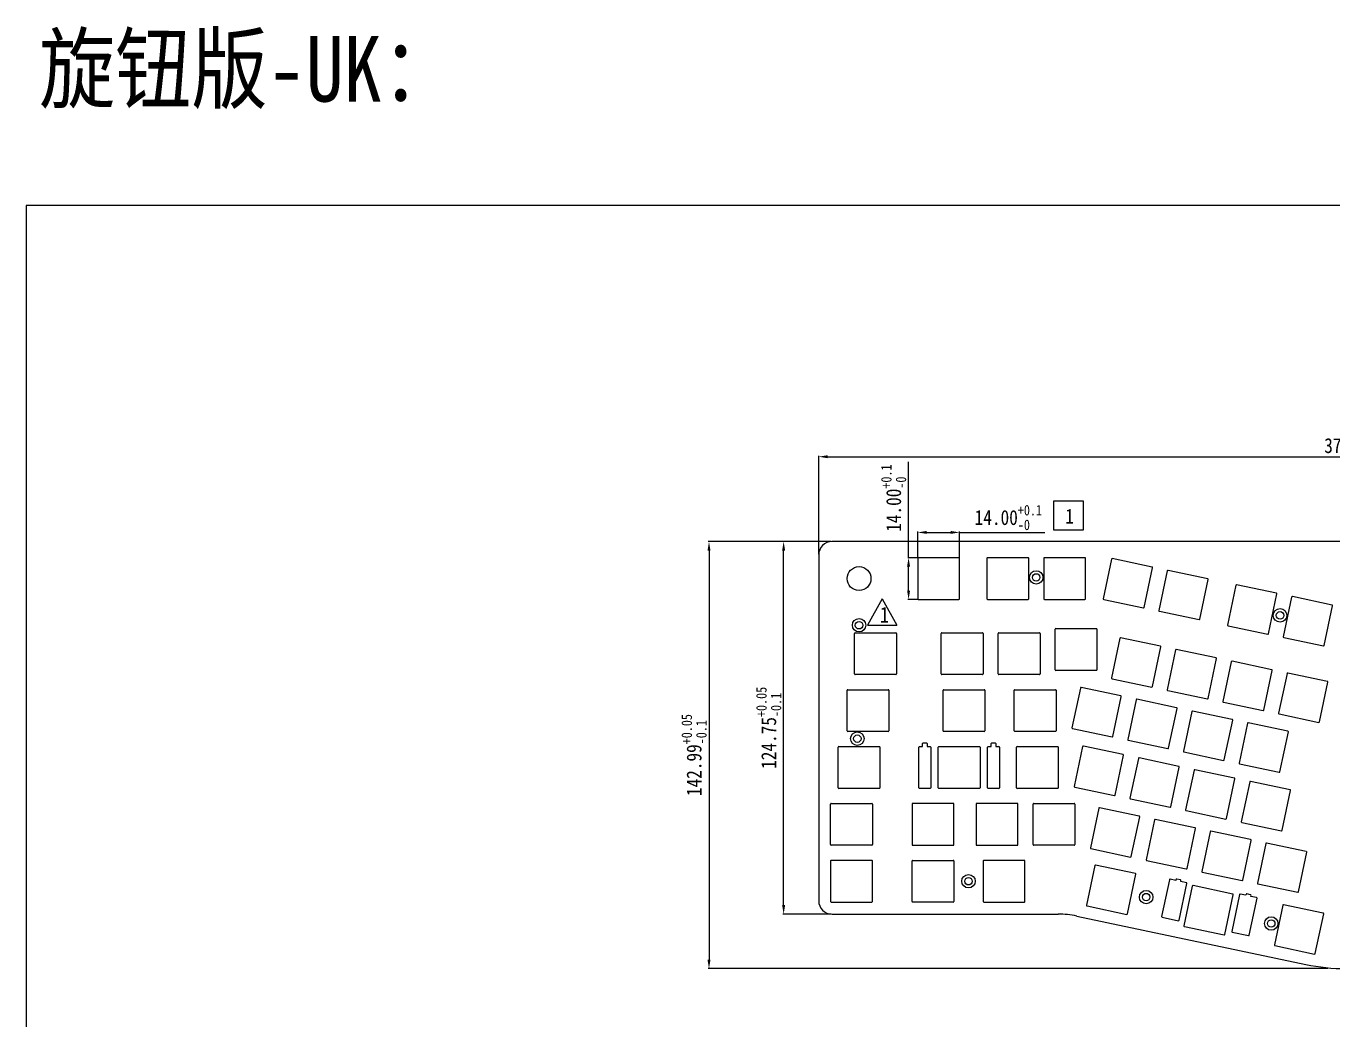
# Model space of a CAD drawing. Header units: millimetres. Extents: x 208 to 1123, y -1087 to -381.
# Drawn here: x 208.4 to 645.7, y -713.4 to -380.6 of the extents above; entities that cross this region are included whole.
import ezdxf

# ---------------------------------------------------------------- set-up
doc = ezdxf.new("R2010")
doc.units = ezdxf.units.MM
doc.header["$PDMODE"] = 3
doc.header["$PDSIZE"] = 8
doc.layers.get('0').update_dxf_attribs({"linetype": 'CONTINUOUS'})
doc.layers.get('Defpoints').update_dxf_attribs({"linetype": 'CONTINUOUS'})
for name, color, linetype in [('产品图形', 7, 'CONTINUOUS'), ('图框', 7, 'CONTINUOUS'), ('文字说明', 7, 'CONTINUOUS'), ('标注尺寸', 2, 'CONTINUOUS')]:
    doc.layers.add(name, color=color, linetype=linetype)
doc.styles.get("Standard").update_dxf_attribs({"font": '', "width": 0.85, "height": 5})
doc.styles.get('Standard').set_extended_font_data('SimSun')
doc.dimstyles.get("Standard").update_dxf_attribs({"dimtxt": 5, "dimasz": 3, "dimexe": 0.3, "dimexo": 0.3, "dimgap": 1, "dimtad": 1, "dimzin": 1, "dimdsep": 46, "dimtxsty": 'Standard', "dimcen": 0.09, "dimclrd": 3, "dimclre": 3, "dimclrt": 3, "dimadec": 0, "dimazin": 2, "dimtp": 0.01, "dimtm": 0.01, "dimtfac": 1, "dimtofl": 0, "dimtmove": 0, "dimatfit": 3, "dimfxl": 0, "dimtolj": 1, "dimarcsym": 0})

# ---------------------------------------------------------------- blocks, each defined once
blk = doc.blocks.new('*D5')
at = {"layer": 'Defpoints', "color": 0}
for p in [(520.75, -550.14), (506.75, -558.8), (520.75, -558.8)]:
    blk.add_point(p, dxfattribs=at)
at = {"layer": '标注尺寸', "color": 3, "lineweight": -2}
for p, q in [((506.75, -558.5), (506.75, -549.84)), ((509.75, -550.14), (517.75, -550.14)), ((520.75, -558.5), (520.75, -549.84)), ((520.75, -550.14), (549.3, -550.14))]:
    blk.add_line(p, q, dxfattribs=at)
at = {"layer": '标注尺寸', "color": 3}
for points in [[(509.75, -549.64), (509.75, -550.64), (506.75, -550.14)], [(517.75, -549.64), (517.75, -550.64), (520.75, -550.14)]]:
    blk.add_solid(points, dxfattribs=at)
at = {"layer": '标注尺寸', "color": 3, "insert": (537.09, -545.14), "char_height": 5, "attachment_point": 5}
blk.add_mtext('\\A1;14.00{\\H0.7x;\\S+0.1^ -0;}', dxfattribs=at)
blk = doc.blocks.new('*D6')
at = {"layer": 'Defpoints', "color": 0}
for p in [(503.7, -558.6), (506.95, -558.6), (506.95, -572.6)]:
    blk.add_point(p, dxfattribs=at)
at = {"layer": '标注尺寸', "color": 3, "lineweight": -2}
for p, q in [((503.7, -558.6), (503.7, -526.46)), ((506.65, -558.6), (503.4, -558.6)), ((503.7, -569.6), (503.7, -561.6)), ((506.65, -572.6), (503.4, -572.6))]:
    blk.add_line(p, q, dxfattribs=at)
at = {"layer": '标注尺寸', "color": 3}
for points in [[(503.2, -561.6), (504.2, -561.6), (503.7, -558.6)], [(503.2, -569.6), (504.2, -569.6), (503.7, -572.6)]]:
    blk.add_solid(points, dxfattribs=at)
at = {"layer": '标注尺寸', "color": 3, "insert": (498.69, -538.66), "char_height": 5, "attachment_point": 5, "rotation": 90}
blk.add_mtext('\\A1;14.00{\\H0.7x;\\S+0.1^ -0;}', dxfattribs=at)
blk = doc.blocks.new('*D12')
at = {"layer": 'Defpoints', "color": 0}
for p in [(843.83, -524.79), (473.62, -557.7), (843.83, -557.7)]:
    blk.add_point(p, dxfattribs=at)
at = {"layer": '标注尺寸', "color": 3, "lineweight": -2}
for p, q in [((473.62, -557.4), (473.62, -524.49)), ((476.62, -524.79), (840.83, -524.79)), ((843.83, -557.4), (843.83, -524.49))]:
    blk.add_line(p, q, dxfattribs=at)
at = {"layer": '标注尺寸', "color": 3}
for points in [[(476.62, -524.29), (476.62, -525.29), (473.62, -524.79)], [(840.83, -524.29), (840.83, -525.29), (843.83, -524.79)]]:
    blk.add_solid(points, dxfattribs=at)
at = {"layer": '标注尺寸', "color": 3, "insert": (658.71, -521.1), "char_height": 5, "attachment_point": 5}
blk.add_mtext('\\A1;370.21%%P0.1', dxfattribs=at)
blk = doc.blocks.new('*D13')
at = {"layer": 'Defpoints', "color": 0}
for p in [(461.89, -553.2), (478.12, -553.2), (478.12, -677.95)]:
    blk.add_point(p, dxfattribs=at)
at = {"layer": '标注尺寸', "color": 3, "lineweight": -2}
for p, q in [((477.82, -553.2), (461.59, -553.2)), ((461.89, -674.95), (461.89, -556.2)), ((477.82, -677.95), (461.59, -677.95))]:
    blk.add_line(p, q, dxfattribs=at)
at = {"layer": '标注尺寸', "color": 3}
for points in [[(461.39, -556.2), (462.39, -556.2), (461.89, -553.2)], [(461.39, -674.95), (462.39, -674.95), (461.89, -677.95)]]:
    blk.add_solid(points, dxfattribs=at)
at = {"layer": '标注尺寸', "color": 3, "insert": (456.89, -615.58), "char_height": 5, "attachment_point": 5, "rotation": 90}
blk.add_mtext('\\A1;124.75{\\H0.7x;\\S+0.05^ -0.1;}', dxfattribs=at)
blk = doc.blocks.new('*D14')
at = {"layer": 'Defpoints', "color": 0}
for p in [(478.12, -553.2), (436.91, -696.19), (644.3, -696.19)]:
    blk.add_point(p, dxfattribs=at)
at = {"layer": '标注尺寸', "color": 3, "lineweight": -2}
for p, q in [((477.82, -553.2), (436.61, -553.2)), ((436.91, -556.2), (436.91, -693.19)), ((644, -696.19), (436.61, -696.19))]:
    blk.add_line(p, q, dxfattribs=at)
at = {"layer": '标注尺寸', "color": 3}
for points in [[(436.41, -556.2), (437.41, -556.2), (436.91, -553.2)], [(436.41, -693.19), (437.41, -693.19), (436.91, -696.19)]]:
    blk.add_solid(points, dxfattribs=at)
at = {"layer": '标注尺寸', "color": 3, "insert": (431.9, -624.7), "char_height": 5, "attachment_point": 5, "rotation": 90}
blk.add_mtext('\\A1;142.99{\\H0.7x;\\S+0.05^ -0.1;}', dxfattribs=at)

msp = doc.modelspace()

# ---------------------------------------------------------------- linework, layer by layer
at = {"color": 7, "linetype": 'Continuous'}
for p, q in [((839.329, -553.203), (478.119, -553.203)), ((473.619, -557.703), (473.619, -673.448)), ((506.747, -558.803), (506.747, -572.403)), ((520.547, -558.603), (506.947, -558.603)), ((520.747, -572.403), (520.747, -558.803)), ((529.894, -558.803), (529.894, -572.403)), ((543.694, -558.603), (530.094, -558.603)), ((543.894, -572.403), (543.894, -558.803)), ((548.944, -558.803), (548.944, -572.403)), ((562.744, -558.603), (549.144, -558.603)), ((562.944, -572.403), (562.944, -558.803)), ((571.654, -559.063), (568.843, -572.369)), ((585.198, -561.72), (571.891, -558.908)), ((582.541, -575.263), (585.352, -561.957)), ((590.293, -563.001), (587.481, -576.307)), ((603.836, -565.658), (590.53, -562.846)), ((601.179, -579.201), (603.99, -565.895)), ((613.261, -567.853), (610.449, -581.159)), ((626.804, -570.51), (613.498, -567.699)), ((506.947, -572.603), (520.547, -572.603)), ((530.094, -572.603), (543.694, -572.603)), ((549.144, -572.603), (562.744, -572.603)), ((568.997, -572.606), (582.304, -575.417)), ((624.147, -584.053), (626.958, -570.747)), ((631.899, -571.791), (629.088, -585.097)), ((645.443, -574.448), (632.136, -571.637)), ((587.636, -576.544), (600.942, -579.355)), ((642.786, -587.991), (645.597, -574.685)), ((610.604, -581.396), (623.91, -584.208)), ((485.629, -597.548), (485.629, -583.948)), ((485.829, -583.748), (499.429, -583.748)), ((499.629, -583.948), (499.629, -597.548)), ((514.644, -597.548), (514.644, -583.948)), ((514.844, -583.748), (528.444, -583.748)), ((528.644, -583.948), (528.644, -597.548)), ((533.694, -597.548), (533.694, -583.948)), ((533.894, -583.748), (547.494, -583.748)), ((547.694, -583.948), (547.694, -597.548)), ((552.744, -596.138), (552.744, -582.538)), ((552.944, -582.338), (566.544, -582.338)), ((566.744, -582.538), (566.744, -596.138)), ((574.433, -585.574), (571.622, -598.88)), ((587.969, -588.229), (574.67, -585.419)), ((629.242, -585.334), (642.549, -588.146)), ((585.319, -601.774), (588.131, -588.468)), ((593.072, -589.512), (590.26, -602.818)), ((606.608, -592.167), (593.309, -589.357)), ((603.958, -605.712), (606.769, -592.406)), ((611.71, -593.45), (608.899, -606.756)), ((625.246, -596.105), (611.947, -593.295)), ((499.429, -597.748), (485.829, -597.748)), ((528.444, -597.748), (514.844, -597.748)), ((547.494, -597.748), (533.894, -597.748)), ((566.544, -596.338), (552.944, -596.338)), ((571.783, -599.118), (585.082, -601.928)), ((622.596, -609.65), (625.408, -596.344)), ((630.349, -597.387), (627.537, -610.694)), ((643.885, -600.043), (630.586, -597.233)), ((483.124, -616.598), (483.124, -602.998)), ((483.324, -602.798), (496.924, -602.798)), ((497.124, -602.998), (497.124, -616.598)), ((515.244, -616.598), (515.244, -602.998)), ((515.444, -602.798), (529.044, -602.798)), ((529.244, -602.998), (529.244, -616.598)), ((539.044, -616.598), (539.044, -602.998)), ((539.244, -602.798), (552.844, -602.798)), ((553.044, -602.998), (553.044, -616.598)), ((561.2, -602.248), (558.389, -615.555)), ((574.736, -604.904), (561.437, -602.094)), ((590.422, -603.056), (603.721, -605.866)), ((641.235, -613.588), (644.046, -600.281)), ((572.087, -618.449), (574.898, -605.142)), ((579.839, -606.186), (577.027, -619.493)), ((593.375, -608.842), (580.076, -606.032)), ((609.06, -606.994), (622.359, -609.804)), ((590.725, -622.387), (593.536, -609.08)), ((598.477, -610.124), (595.666, -623.43)), ((612.014, -612.78), (598.714, -609.97)), ((627.699, -610.932), (640.998, -613.742)), ((558.55, -615.793), (571.85, -618.603)), ((609.364, -626.325), (612.175, -613.018)), ((617.116, -614.062), (614.305, -627.368)), ((630.652, -616.718), (617.353, -613.908)), ((496.924, -616.798), (483.324, -616.798)), ((508.394, -621.848), (508.394, -620.798)), ((508.594, -620.598), (509.694, -620.598)), ((509.894, -620.798), (509.894, -621.848)), ((529.044, -616.798), (515.444, -616.798)), ((531.394, -621.848), (531.394, -620.798)), ((531.594, -620.598), (532.694, -620.598)), ((532.894, -620.798), (532.894, -621.848)), ((552.844, -616.798), (539.244, -616.798)), ((577.189, -619.731), (590.488, -622.541)), ((628.002, -630.262), (630.814, -616.956)), ((480.124, -635.648), (480.124, -622.048)), ((480.324, -621.848), (493.924, -621.848)), ((494.124, -622.048), (494.124, -635.648)), ((507.144, -635.648), (507.144, -622.048)), ((507.344, -621.848), (508.394, -621.848)), ((509.894, -621.848), (510.944, -621.848)), ((511.144, -622.048), (511.144, -635.648)), ((513.644, -635.648), (513.644, -622.048)), ((513.844, -621.848), (527.444, -621.848)), ((527.644, -622.048), (527.644, -635.648)), ((530.144, -635.648), (530.144, -622.048)), ((530.344, -621.848), (531.394, -621.848)), ((532.894, -621.848), (533.944, -621.848)), ((534.144, -622.048), (534.144, -635.648)), ((539.814, -635.648), (539.814, -622.048)), ((540.014, -621.848), (553.614, -621.848)), ((553.814, -622.048), (553.814, -635.648)), ((561.959, -621.879), (559.147, -635.185)), ((575.495, -624.535), (562.196, -621.725)), ((572.845, -638.079), (575.656, -624.773)), ((595.827, -623.669), (609.127, -626.479)), ((580.597, -625.817), (577.786, -639.123)), ((594.133, -628.473), (580.834, -625.663)), ((591.483, -642.017), (594.295, -628.711)), ((612.772, -632.411), (599.473, -629.601)), ((614.466, -627.607), (627.765, -630.417)), ((599.236, -629.755), (596.424, -643.061)), ((610.122, -645.955), (612.933, -632.649)), ((617.874, -633.693), (615.063, -646.999)), ((631.41, -636.348), (618.111, -633.539)), ((493.924, -635.848), (480.324, -635.848)), ((510.944, -635.848), (507.344, -635.848)), ((527.444, -635.848), (513.844, -635.848)), ((533.944, -635.848), (530.344, -635.848)), ((553.614, -635.848), (540.014, -635.848)), ((559.309, -635.424), (572.608, -638.234)), ((628.761, -649.893), (631.572, -636.587)), ((477.619, -654.698), (477.619, -641.098)), ((477.819, -640.898), (491.419, -640.898)), ((491.619, -641.098), (491.619, -654.698)), ((504.864, -641.098), (504.864, -654.698)), ((518.664, -640.898), (505.064, -640.898)), ((518.864, -654.698), (518.864, -641.098)), ((526.289, -641.098), (526.289, -654.698)), ((540.089, -640.898), (526.489, -640.898)), ((540.289, -654.698), (540.289, -641.098)), ((545.344, -654.698), (545.344, -641.098)), ((545.544, -640.898), (559.144, -640.898)), ((559.344, -641.098), (559.344, -654.698)), ((567.364, -642.492), (564.553, -655.798)), ((580.901, -645.147), (567.601, -642.337)), ((577.947, -639.362), (591.246, -642.172)), ((578.251, -658.692), (581.062, -645.386)), ((586.003, -646.43), (583.192, -659.736)), ((599.539, -649.085), (586.24, -646.275)), ((596.586, -643.3), (609.885, -646.11)), ((615.224, -647.238), (628.524, -650.048)), ((596.889, -662.63), (599.701, -649.324)), ((604.642, -650.368), (601.83, -663.674)), ((618.178, -653.023), (604.879, -650.213)), ((491.419, -654.898), (477.819, -654.898)), ((505.064, -654.898), (518.664, -654.898)), ((526.489, -654.898), (540.089, -654.898)), ((559.144, -654.898), (545.544, -654.898)), ((615.528, -666.568), (618.339, -653.262)), ((623.28, -654.306), (620.469, -667.612)), ((636.816, -656.961), (623.517, -654.151)), ((477.619, -660.148), (477.619, -673.748)), ((491.419, -659.948), (477.819, -659.948)), ((491.619, -673.748), (491.619, -660.148)), ((504.864, -673.748), (504.864, -660.148)), ((505.064, -659.948), (518.664, -659.948)), ((518.864, -660.148), (518.864, -673.748)), ((528.664, -660.148), (528.664, -673.748)), ((542.464, -659.948), (528.864, -659.948)), ((542.664, -673.748), (542.664, -660.148)), ((564.715, -656.037), (578.014, -658.846)), ((583.353, -659.975), (596.652, -662.784)), ((634.166, -670.506), (636.978, -657.2)), ((566.066, -661.688), (563.255, -674.994)), ((579.602, -664.344), (566.303, -661.534)), ((576.953, -677.888), (579.764, -664.582)), ((601.992, -663.912), (615.291, -666.722)), ((590.98, -666.443), (588.375, -678.771)), ((593.139, -666.695), (591.217, -666.289)), ((593.181, -666.399), (593.139, -666.695)), ((594.696, -666.513), (593.424, -666.244)), ((594.245, -680.011), (596.85, -667.684)), ((594.802, -667.047), (594.851, -666.707)), ((596.689, -667.445), (594.802, -667.047)), ((598.655, -668.573), (595.844, -681.88)), ((612.191, -671.229), (598.892, -668.419)), ((620.63, -667.85), (633.929, -670.66)), ((609.541, -684.774), (612.353, -671.467)), ((614.461, -671.404), (611.857, -683.732)), ((616.621, -671.656), (614.698, -671.25)), ((616.662, -671.36), (616.621, -671.656)), ((618.177, -671.474), (616.905, -671.205)), ((617.727, -684.973), (620.332, -672.645)), ((618.284, -672.008), (618.333, -671.669)), ((620.17, -672.406), (618.284, -672.008)), ((477.819, -673.948), (491.419, -673.948)), ((518.664, -673.948), (505.064, -673.948)), ((528.864, -673.948), (542.464, -673.948)), ((563.416, -675.233), (576.716, -678.043)), ((628.927, -674.969), (626.115, -688.275)), ((642.463, -677.625), (629.164, -674.815)), ((478.119, -677.948), (553.781, -677.948)), ((559.982, -678.596), (636.661, -694.796)), ((588.536, -679.01), (594.008, -680.166)), ((596.005, -682.118), (609.304, -684.928)), ((639.813, -691.17), (642.624, -677.863)), ((612.018, -683.971), (617.49, -685.127)), ((626.277, -688.514), (639.576, -691.324))]:
    msp.add_line(p, q, dxfattribs=at)
for centre, radius in [((487.124, -565.603), 4), ((546.419, -565.203), 2.25), ((546.419, -565.203), 1.25), ((628.023, -577.922), 2.25), ((628.023, -577.922), 1.25), ((487.129, -581.218), 2.25), ((487.129, -581.218), 1.25), ((486.544, -619.198), 2.25), ((486.544, -619.198), 1.25), ((523.764, -666.948), 2.25), ((523.764, -666.948), 1.25), ((583.209, -672.26), 2.25), ((583.209, -672.26), 1.25), ((625.07, -681.104), 2.25), ((625.07, -681.104), 1.25)]:
    msp.add_circle(centre, radius, dxfattribs=at)
for centre, radius, start, end in [((478.119, -557.703), 4.5, 90, 180), ((506.947, -558.803), 0.2, 90, 180), ((520.547, -558.803), 0.2, 0, 90), ((530.094, -558.803), 0.2, 90, 180), ((543.694, -558.803), 0.2, 0, 90), ((549.144, -558.803), 0.2, 90, 180), ((562.744, -558.803), 0.2, 0, 90), ((571.85, -559.104), 0.2, 78.07, 168.07), ((585.156, -561.915), 0.2, 348.07, 78.07), ((590.489, -563.042), 0.2, 78.07, 168.07), ((603.795, -565.853), 0.2, 348.07, 78.07), ((613.456, -567.895), 0.2, 78.07, 168.07), ((506.947, -572.403), 0.2, 180, 270), ((520.547, -572.403), 0.2, 270, 0), ((530.094, -572.403), 0.2, 180, 270), ((543.694, -572.403), 0.2, 270, 0), ((549.144, -572.403), 0.2, 180, 270), ((562.744, -572.403), 0.2, 270, 0), ((569.039, -572.41), 0.2, 168.07, 258.07), ((626.763, -570.706), 0.2, 348.07, 78.07), ((632.095, -571.832), 0.2, 78.07, 168.07), ((582.345, -575.222), 0.2, 258.07, 348.07), ((587.677, -576.348), 0.2, 168.07, 258.07), ((645.401, -574.644), 0.2, 348.07, 78.07), ((600.983, -579.159), 0.2, 258.07, 348.07), ((610.645, -581.201), 0.2, 168.07, 258.07), ((485.829, -583.948), 0.2, 90, 180), ((499.429, -583.948), 0.2, 0, 90), ((514.844, -583.948), 0.2, 90, 180), ((528.444, -583.948), 0.2, 0, 90), ((533.894, -583.948), 0.2, 90, 180), ((547.494, -583.948), 0.2, 0, 90), ((552.944, -582.538), 0.2, 90, 180), ((566.544, -582.538), 0.2, 0, 90), ((574.629, -585.615), 0.2, 78.07, 168.07), ((623.951, -584.012), 0.2, 258.07, 348.07), ((629.284, -585.139), 0.2, 168.07, 258.07), ((587.935, -588.426), 0.2, 348.07029, 78.11828), ((593.267, -589.553), 0.2, 78.07, 168.07), ((642.59, -587.95), 0.2, 258.07, 348.07), ((606.574, -592.364), 0.2, 348.07062, 78.11828), ((611.906, -593.491), 0.2, 78.07, 168.07), ((485.829, -597.548), 0.2, 180, 270), ((499.429, -597.548), 0.2, 270, 0), ((514.844, -597.548), 0.2, 180, 270), ((528.444, -597.548), 0.2, 270, 0), ((533.894, -597.548), 0.2, 180, 270), ((547.494, -597.548), 0.2, 270, 0), ((552.944, -596.138), 0.2, 180, 270), ((566.544, -596.138), 0.2, 270, 0), ((571.817, -598.921), 0.2, 168.07, 258.11828), ((625.212, -596.302), 0.2, 348.0706, 78.11828), ((630.544, -597.429), 0.2, 78.07, 168.07), ((483.324, -602.998), 0.2, 90, 180), ((496.924, -602.998), 0.2, 0, 90), ((515.444, -602.998), 0.2, 90, 180), ((529.044, -602.998), 0.2, 0, 90), ((539.244, -602.998), 0.2, 90, 180), ((552.844, -602.998), 0.2, 0, 90), ((561.396, -602.29), 0.2, 78.07, 168.07), ((585.124, -601.733), 0.2, 258.07, 348.07), ((590.456, -602.859), 0.2, 168.07025, 258.11853), ((643.851, -600.24), 0.2, 348.07, 78.11828), ((574.702, -605.101), 0.2, 348.07025, 78.11853), ((580.035, -606.228), 0.2, 78.07, 168.07), ((603.762, -605.671), 0.2, 258.07, 348.07), ((609.094, -606.797), 0.2, 168.0706, 258.11828), ((593.341, -609.039), 0.2, 348.07, 78.11828), ((598.673, -610.166), 0.2, 78.07, 168.07), ((622.401, -609.608), 0.2, 258.07, 348.07), ((627.733, -610.735), 0.2, 168.07, 258.11828), ((483.324, -616.598), 0.2, 180, 270), ((496.924, -616.598), 0.2, 270, 360), ((515.444, -616.598), 0.2, 180, 270), ((529.044, -616.598), 0.2, 270, 0), ((539.244, -616.598), 0.2, 180, 270), ((552.844, -616.598), 0.2, 270, 0), ((558.585, -615.596), 0.2, 168.07, 258.11828), ((611.979, -612.977), 0.2, 348.0706, 78.11828), ((617.312, -614.104), 0.2, 78.07, 168.07), ((641.039, -613.546), 0.2, 258.07, 348.07), ((508.594, -620.798), 0.2, 90, 180), ((509.694, -620.798), 0.2, 0, 90), ((531.594, -620.798), 0.2, 90, 180), ((532.694, -620.798), 0.2, 0, 90), ((571.891, -618.407), 0.2, 258.07, 348.07), ((577.223, -619.534), 0.2, 168.07, 258.11853), ((630.618, -616.915), 0.2, 348.07062, 78.11828), ((480.324, -622.048), 0.2, 90, 180), ((493.924, -622.048), 0.2, 0, 90), ((507.344, -622.048), 0.2, 90, 180), ((510.944, -622.048), 0.2, 0, 90), ((513.844, -622.048), 0.2, 90, 180), ((527.444, -622.048), 0.2, 0, 90), ((530.344, -622.048), 0.2, 90, 180), ((533.944, -622.048), 0.2, 0, 90), ((540.014, -622.048), 0.2, 90, 180), ((553.614, -622.048), 0.2, 0, 90), ((562.154, -621.92), 0.2, 78.07, 168.07), ((575.461, -624.732), 0.2, 348.07, 78.11853), ((590.529, -622.345), 0.2, 258.07, 348.07), ((595.862, -623.472), 0.2, 168.07025, 258.11828), ((580.793, -625.858), 0.2, 78.07, 168.07), ((594.099, -628.67), 0.2, 348.07025, 78.11853), ((599.431, -629.796), 0.2, 78.07, 168.07), ((609.168, -626.283), 0.2, 258.07, 348.07), ((614.5, -627.41), 0.2, 168.07, 258.11828), ((612.738, -632.608), 0.2, 348.07062, 78.11828), ((618.07, -633.734), 0.2, 78.07, 168.07), ((627.806, -630.221), 0.2, 258.07, 348.07), ((480.324, -635.648), 0.2, 180, 270), ((493.924, -635.648), 0.2, 270, 0), ((507.344, -635.648), 0.2, 180, 270), ((510.944, -635.648), 0.2, 270, 0), ((513.844, -635.648), 0.2, 180, 270), ((527.444, -635.648), 0.2, 270, 0), ((530.344, -635.648), 0.2, 180, 270), ((533.944, -635.648), 0.2, 270, 0), ((540.014, -635.648), 0.2, 180, 270), ((553.614, -635.648), 0.2, 270, 0), ((559.343, -635.227), 0.2, 168.07, 258.11828), ((572.649, -638.038), 0.2, 258.07, 348.07), ((631.376, -636.546), 0.2, 348.07, 78.11828), ((477.819, -641.098), 0.2, 90, 180), ((491.419, -641.098), 0.2, 0, 90), ((505.064, -641.098), 0.2, 90, 180), ((518.664, -641.098), 0.2, 0, 90), ((526.489, -641.098), 0.2, 90, 180), ((540.089, -641.098), 0.2, 0, 90), ((545.544, -641.098), 0.2, 90, 180), ((559.144, -641.098), 0.2, 0, 90), ((567.56, -642.533), 0.2, 78.07, 168.07), ((577.982, -639.165), 0.2, 168.07, 258.11828), ((591.288, -641.976), 0.2, 258.07, 348.07), ((580.866, -645.344), 0.2, 348.07025, 78.11853), ((586.199, -646.471), 0.2, 78.07, 168.07), ((596.62, -643.103), 0.2, 168.07, 258.11828), ((609.926, -645.914), 0.2, 258.07, 348.07), ((615.259, -647.041), 0.2, 168.07, 258.11828), ((599.505, -649.282), 0.2, 348.0706, 78.11828), ((604.837, -650.409), 0.2, 78.07, 168.07), ((628.565, -649.852), 0.2, 258.07, 348.07), ((477.819, -654.698), 0.2, 180, 270), ((491.419, -654.698), 0.2, 270, 0), ((505.064, -654.698), 0.2, 180, 270), ((518.664, -654.698), 0.2, 270, 0), ((526.489, -654.698), 0.2, 180, 270), ((540.089, -654.698), 0.2, 270, 0), ((545.544, -654.698), 0.2, 180, 270), ((559.144, -654.698), 0.2, 270, 0), ((564.749, -655.839), 0.2, 168.07025, 258.11853), ((618.143, -653.22), 0.2, 348.0706, 78.11828), ((623.476, -654.347), 0.2, 78.07, 168.07), ((477.819, -660.148), 0.2, 90, 180), ((491.419, -660.148), 0.2, 0, 90), ((505.064, -660.148), 0.2, 90, 180), ((518.664, -660.148), 0.2, 0, 90), ((528.864, -660.148), 0.2, 90, 180), ((542.464, -660.148), 0.2, 0, 90), ((578.055, -658.651), 0.2, 258.07, 348.07), ((583.387, -659.777), 0.2, 168.07, 258.11853), ((636.782, -657.158), 0.2, 348.07, 78.11828), ((566.262, -661.729), 0.2, 78.07, 168.07), ((579.568, -664.541), 0.2, 348.07025, 78.11853), ((596.694, -662.589), 0.2, 258.07, 348.07), ((602.026, -663.715), 0.2, 168.07, 258.11828), ((591.175, -666.485), 0.2, 78.07, 168.07), ((593.382, -666.44), 0.2, 78.07, 168.58611), ((594.654, -666.709), 0.2, 0.32895, 78.07), ((596.654, -667.642), 0.2, 348.07, 78.07), ((598.851, -668.615), 0.2, 78.07, 168.07), ((615.332, -666.527), 0.2, 258.07, 348.07), ((620.664, -667.653), 0.2, 168.07062, 258.11828), ((478.119, -673.448), 4.5, 180, 270), ((612.157, -671.426), 0.2, 348.07056, 78.11828), ((614.657, -671.446), 0.2, 78.07, 168.07), ((616.864, -671.401), 0.2, 78.07, 168.58611), ((618.136, -671.67), 0.2, 0.32895, 78.07), ((620.136, -672.603), 0.2, 348.07, 78.07), ((633.971, -670.465), 0.2, 258.07, 348.07), ((477.819, -673.748), 0.2, 180, 270), ((491.419, -673.748), 0.2, 270, 0), ((505.064, -673.748), 0.2, 180, 270), ((518.664, -673.748), 0.2, 270, 0), ((528.864, -673.748), 0.2, 180, 270), ((542.464, -673.748), 0.2, 270, 0), ((563.451, -675.036), 0.2, 168.07026, 258.11828), ((629.123, -675.011), 0.2, 78.07, 168.07), ((642.429, -677.822), 0.2, 348.07, 78.10906), ((553.781, -707.948), 30, 78.07, 90), ((576.757, -677.847), 0.2, 258.07, 348.07), ((588.571, -678.812), 0.2, 168.07, 258.07), ((594.05, -679.97), 0.2, 258.07, 348.07), ((596.039, -681.921), 0.2, 168.07, 258.11828), ((609.346, -684.732), 0.2, 258.07, 348.07), ((612.052, -683.774), 0.2, 168.07, 258.07), ((617.531, -684.931), 0.2, 258.07, 348.07), ((626.311, -688.317), 0.2, 168.07, 258.10906), ((650.097, -631.2), 65, 258.07, 282.01059), ((639.617, -691.128), 0.2, 258.07, 348.07)]:
    msp.add_arc(centre, radius, start, end, dxfattribs=at)
at = {"layer": '图框'}
msp.add_lwpolyline([(208.371, -1087.412), (1123.131, -1087.412), (1123.131, -440.612), (208.371, -440.612)], close=True, dxfattribs=at)
at = {"layer": '文字说明', "color": 1}
for p, q in [((494.831, -572.36), (489.903, -581.23)), ((494.831, -572.36), (499.759, -581.23)), ((489.903, -581.23), (499.759, -581.23))]:
    msp.add_line(p, q, dxfattribs=at)
at = {"layer": '标注尺寸', "color": 1}
msp.add_lwpolyline([(552.327, -539.584), (562.127, -539.584), (562.127, -549.384), (552.327, -549.384)], close=True, dxfattribs=at)

# ---------------------------------------------------------------- texts
at = {"layer": '产品图形', "attachment_point": 1}
for s, insert, char_height, width in [('旋钮版-UK：', (212.682, -383.863), 22, 367.15623), ('1', (494.092, -575.036), 5.28, 11.25672)]:
    msp.add_mtext(s, dxfattribs=dict(at, insert=insert, char_height=char_height, width=width))
at = {"layer": '标注尺寸', "color": 1, "insert": (556.166, -542.207), "char_height": 5, "width": 5.95188, "attachment_point": 1}
msp.add_mtext('1', dxfattribs=at)

# ---------------------------------------------------------------- dimensions: what is measured, and where the dimension line sits
at = {"layer": '标注尺寸', "color": 1}
dim = msp.add_linear_dim(base=(843.829, -524.793), p1=(473.619, -557.703), p2=(843.829, -557.703), text='<>%%P0.1', dimstyle='Standard', dxfattribs=at)
dim.commit()
dim.dimension.update_dxf_attribs({"geometry": '*D12', "text_midpoint": (658.706, -524.793), "dimtype": 160})
at = {"layer": '标注尺寸'}
dim = msp.add_linear_dim(base=(503.695, -558.603), p1=(506.947, -572.603), p2=(506.947, -558.603), angle=90, text='<>{\\H0.7x;\\S+0.1^ -0;}', dimstyle='Standard', dxfattribs=at)
dim.commit()
dim.dimension.update_dxf_attribs({"geometry": '*D6', "text_midpoint": (503.695, -538.657), "dimtype": 160})
dim = msp.add_linear_dim(base=(520.747, -550.145), p1=(506.747, -558.803), p2=(520.747, -558.803), text='<>{\\H0.7x;\\S+0.1^ -0;}', dimstyle='Standard', dxfattribs=at)
dim.commit()
dim.dimension.update_dxf_attribs({"geometry": '*D5', "text_midpoint": (537.094, -550.145), "dimtype": 160})
at = {"layer": '标注尺寸', "color": 1}
for base, p1, p2, picture, middle in [((436.908, -696.189), (478.119, -553.203), (644.298, -696.189), '*D14', (431.903, -624.696)), ((461.890379147, -553.202618672), (478.118869898, -677.947618675), (478.118869909, -553.202618672), '*D13', (456.885258104, -615.575118674))]:
    dim = msp.add_linear_dim(base=base, p1=p1, p2=p2, angle=90, text='<>{\\H0.7x;\\S+0.05^ -0.1;}', dimstyle='Standard', dxfattribs=at)
    dim.commit()
    dim.dimension.update_dxf_attribs({"geometry": picture, "text_midpoint": middle})

doc.saveas('drawing.dxf')
